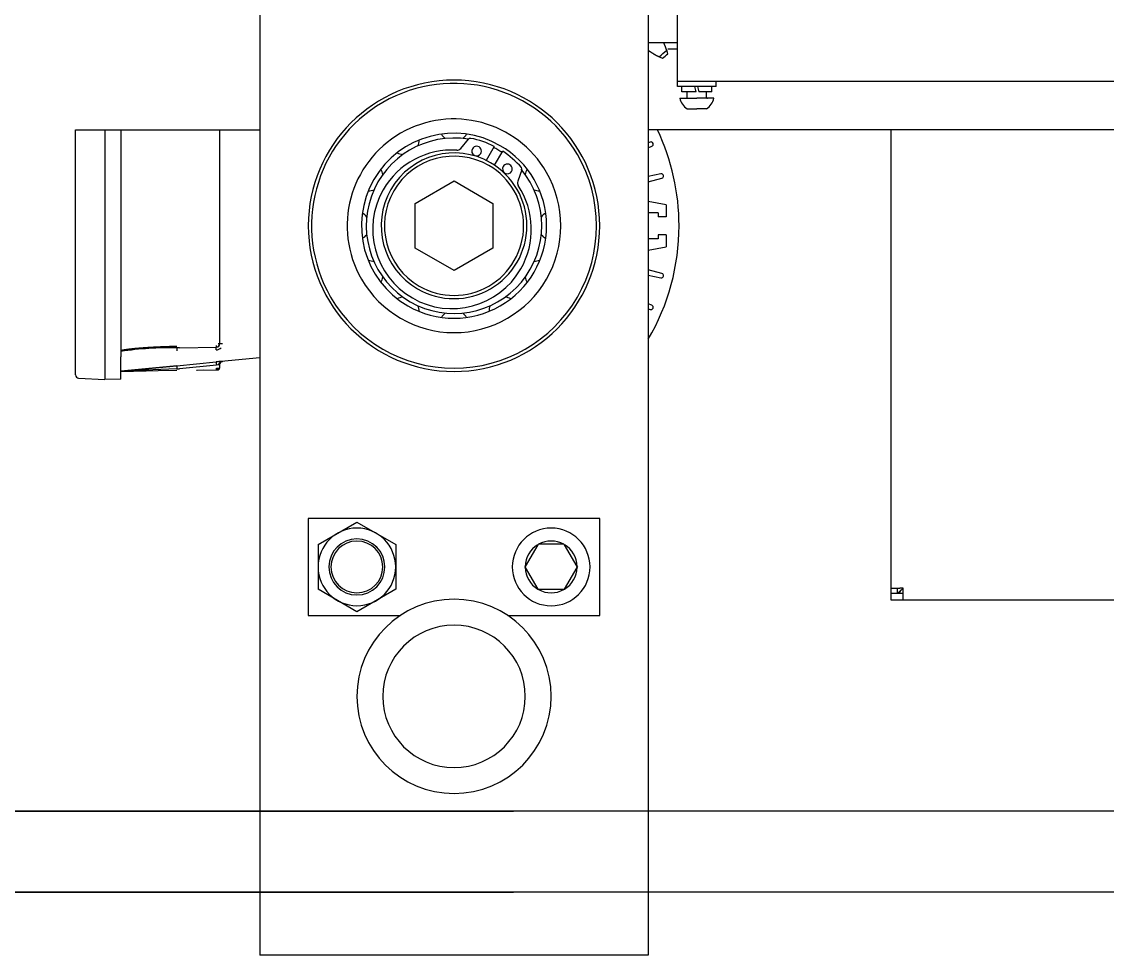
# Model space of a CAD drawing. Extents: x 220580 to 2027826, y -309201 to 71987.
# Drawn here: x 1054460 to 1054987, y -213021 to -212567 of the extents above; entities that cross this region are included whole.
import ezdxf

# ---------------------------------------------------------------- set-up
doc = ezdxf.new("R2010")
doc.units = 0
for name, color, linetype in [('A-LIN-V', 9, 'Continuous'), ('EWHS5T6M-1', 7, 'Continuous'), ('EWHS5T6M-3', 7, 'Continuous'), ('FHSGH10105-主梁-06', 7, 'Continuous')]:
    doc.layers.add(name, color=color, linetype=linetype)

# ---------------------------------------------------------------- blocks, each defined once
blk = doc.blocks.new('G$C20E3758E')
at = {"color": 3}
blk.add_line((541, 2978.13), (597.9, 2978.13), dxfattribs=at)
at = {"layer": 'EWHS5T6M-1', "color": 3, "linetype": 'Continuous'}
for p, q in [((541, 2908.03), (541, 2978.13)), ((541, 2908.03), (541, 2978.13)), ((550, 2978.13), (550, 2908.03)), ((555, 2978.13), (555, 2908.03)), ((585.5, 2978.13), (585.5, 2912.06)), ((597.9, 2978.13), (597.9, 2723.15)), ((717.88, 2978.13), (717.88, 2723.15)), ((792.88, 2836.62), (792.88, 2978.13)), ((792.88, 2832.88), (792.88, 2978.13)), ((718.47, 2974.38), (717.88, 2974.15)), ((717.88, 2972.59), (719.01, 2973.08)), ((721.77, 2964.58), (717.88, 2963.76)), ((645.89, 2955.45), (657.89, 2962.38)), ((657.89, 2962.38), (669.89, 2955.45)), ((717.88, 2962.09), (722.1, 2963.22)), ((645.89, 2941.6), (645.89, 2955.45)), ((669.89, 2955.45), (669.89, 2941.6)), ((723.43, 2955.05), (717.88, 2956.03)), ((723.43, 2955.05), (723.43, 2951.28)), ((720.93, 2952.55), (717.88, 2952.55)), ((720.93, 2952.55), (720.93, 2951.28)), ((723.43, 2951.28), (720.93, 2951.28)), ((720.93, 2944.5), (717.88, 2944.5)), ((723.43, 2945.78), (720.93, 2945.78)), ((720.93, 2945.78), (720.93, 2944.5)), ((723.43, 2945.78), (723.43, 2942)), ((657.89, 2934.67), (645.89, 2941.6)), ((669.89, 2941.6), (657.89, 2934.67)), ((717.88, 2941.02), (723.43, 2942)), ((722.1, 2933.83), (717.88, 2934.96)), ((717.88, 2933.3), (721.77, 2932.47)), ((719.01, 2923.97), (717.88, 2924.47)), ((717.88, 2922.9), (718.47, 2922.68)), ((717.88, 2913.46), (717.88, 2723.15)), ((573.06, 2910.86), (572.33, 2910.85)), ((573.06, 2910.86), (584.51, 2911.06)), ((585.5, 2912.06), (585.01, 2912.06)), ((541, 2902.45), (541, 2908.03)), ((541, 2902.45), (541, 2908.03)), ((550, 2908.03), (550, 2901.03)), ((555, 2901.12), (555, 2908.03)), ((597.9, 2907.76), (586.01, 2906.61)), ((597.9, 2907.76), (586.01, 2906.61)), ((555, 2903.63), (572.25, 2905.29)), ((572.25, 2905.29), (555, 2903.63)), ((555, 2903.63), (572.25, 2905.29)), ((572.25, 2905.29), (555, 2903.63)), ((572.33, 2904.33), (555, 2903.58)), ((572.32, 2903.85), (555, 2903.55)), ((555, 2903.55), (562.83, 2903.69)), ((555, 2901.12), (555, 2903.63)), ((572.25, 2905.28), (584.43, 2906.49)), ((572.25, 2905.28), (584.43, 2906.49)), ((572.33, 2904.33), (573.06, 2904.36)), ((584.51, 2905.51), (573.06, 2904.36)), ((578.4, 2903.96), (580.55, 2904)), ((578.47, 2903.96), (584.51, 2904.06)), ((578.56, 2903.96), (580.55, 2904)), ((584.51, 2904.06), (585.01, 2904.07)), ((585.01, 2904.07), (584.51, 2904.06)), ((585.01, 2904.07), (585.01, 2904.07)), ((585.5, 2905.66), (585.5, 2904.57)), ((586.01, 2906.61), (586.4, 2906.65)), ((586.01, 2906.61), (586.4, 2906.65)), ((586.4, 2906.65), (586.4, 2906.65)), ((586.4, 2906.65), (586.4, 2906.65)), ((541.95, 2901.45), (550, 2901.03)), ((541.95, 2901.45), (550, 2901.03)), ((541.95, 2901.45), (550, 2901.03)), ((541.95, 2901.45), (550, 2901.03)), ((555, 2901.12), (550, 2901.03)), ((555, 2901.12), (550, 2901.03)), ((555, 2901.12), (550, 2901.03)), ((555, 2901.12), (550, 2901.03)), ((550, 2901.03), (550, 2901.03)), ((550, 2901.03), (550, 2901.03)), ((555, 2901.12), (555, 2901.12)), ((555, 2901.12), (555, 2901.12)), ((792.88, 2836.62), (795.61, 2836.62)), ((792.88, 2834.88), (792.88, 2836.62)), ((794.88, 2834.88), (794.88, 2836.62)), ((796.61, 2836.62), (795.61, 2836.62)), ((795.61, 2835.62), (796.61, 2836.62)), ((795.62, 2835.62), (796.61, 2836.62)), ((796.61, 2835.62), (796.61, 2836.62)), ((794.88, 2834.88), (792.88, 2834.88)), ((792.88, 2832.88), (792.88, 2834.88)), ((796.61, 2834.88), (792.88, 2834.88)), ((796.61, 2832.88), (796.61, 2835.62)), ((796.61, 2832.88), (792.88, 2832.88)), ((870.87, 2832.88), (792.88, 2832.88)), ((870.87, 2832.88), (796.61, 2832.88))]:
    blk.add_line(p, q, dxfattribs=at)
for centre, radius, start, end in [((657.89, 2948.53), 69.49, 0, 25.2123), ((657.89, 2948.53), 69.49, 0, 25.2123), ((718.72, 2973.72), 0.7, 294, 111), ((721.91, 2963.9), 0.7, 285, 102), ((657.89, 2948.53), 69.49, 329.6902, 0), ((657.89, 2948.53), 69.49, 329.6902, 0), ((721.91, 2933.16), 0.7, 258, 75), ((718.72, 2923.33), 0.7, 249, 66), ((570.37, 2806.15), 104.71, 88.9316, 98.4327), ((584.39, 2912.45), 2.26, 270.8312, 315.6256), ((584.5, 2912.06), 1, 271, 360), ((577.48, 2911.31), 7.04, 357.9665, 2.0335), ((584.5, 2912.07), 1, 271.1283, 323.2776), ((584.5, 2912.06), 1, 323.406, 0), ((585.95, 1996.97), 915.09, 89.97169, 90.02829), ((584.9, 2905.8), 12.66, 182.2919, 186.6359), ((586.55, 2888.88), 17.74, 91.7594, 96.8764), ((586.55, 2888.88), 17.74, 91.7594, 96.8764), ((603.2, 2907.66), 18.81, 183.553, 186.5575), ((585.82, 2898.79), 6.84, 94.3758, 101.0144), ((577.35, 2904.31), 7.17, 358.0016, 1.9984), ((585, 2904.57), 0.499, 270.847, 0.153), ((585, 2904.57), 0.499, 270.8571, 0.1429), ((586.5, 2905.66), 1, 95.5066, 179.9933), ((586.5, 2905.66), 1, 95.5, 180), ((542, 2902.45), 1, 180, 267), ((542, 2902.45), 1, 180, 267), ((542, 2902.45), 1, 180, 267), ((542, 2902.45), 1, 180, 267), ((627.89, 2843.14), 8, 0, 180), ((627.89, 2843.14), 8, 180, 0), ((657.89, 2803.15), 30, 90, 270), ((657.89, 2803.15), 30, 270, 90), ((657.89, 2803.15), 22, 90, 270), ((657.89, 2803.15), 22, 270, 90)]:
    blk.add_arc(centre, radius, start, end, dxfattribs=at)
for points, degree, knots in [([(555, 2910.03), (555.25, 2910.09), (555.56, 2910.16), (557.03, 2910.45), (559.66, 2910.7), (562.29, 2910.95), (565.71, 2911.12), (568.88, 2911.28), (572.32, 2911.35)], 2, [0.1931582, 0.1931582, 0.1931582, 0.25, 0.25, 0.5, 0.5, 0.75, 0.75, 1, 1, 1]), ([(572.33, 2910.85), (572.3, 2910.84), (572.28, 2910.72), (572.25, 2910.36), (572.25, 2910.1), (572.25, 2909.85)], 3, [0, 0, 0, 0, 0.5, 0.5, 1, 1, 1, 1]), ([(584.43, 2910.19), (584.43, 2910.43), (584.44, 2910.65), (584.47, 2910.97), (584.49, 2911.06), (584.51, 2911.06)], 3, [0, 0, 0, 0, 0.5, 0.5, 1, 1, 1, 1]), ([(584.51, 2904.56), (584.77, 2904.57), (585.03, 2904.57), (585.39, 2904.57), (585.5, 2904.57), (585.5, 2904.57)], 3, [0, 0, 0, 0, 0.5, 0.5, 1, 1, 1, 1]), ([(585.3, 2905.62), (585.29, 2905.84), (585.35, 2906.1), (585.62, 2906.49), (585.83, 2906.6), (586.01, 2906.61)], 3, [0, 0, 0, 0, 0.497, 0.497, 1, 1, 1, 1]), ([(794.88, 2834.89), (794.88, 2835.01), (794.96, 2835.13), (795.23, 2835.37), (795.42, 2835.5), (795.61, 2835.62)], 3, [0, 0, 0, 0, 0.5, 0.5, 1, 1, 1, 1]), ([(795.62, 2835.62), (795.49, 2835.42), (795.37, 2835.23), (795.13, 2834.96), (795.01, 2834.88), (794.88, 2834.88)], 3, [0, 0, 0, 0, 0.5, 0.5, 1, 1, 1, 1])]:
    blk.add_open_spline(points, degree=degree, knots=knots, dxfattribs=at)
at = {"layer": 'EWHS5T6M-3', "color": 3, "linetype": 'Continuous'}
for p, q in [((597.9, 3033.12), (597.9, 2723.15)), ((597.9, 3033.12), (597.9, 2978.13)), ((717.88, 3019.72), (717.88, 3005.13)), ((726.88, 2993.13), (726.88, 3019.63)), ((717.88, 3005.13), (717.88, 2723.15)), ((717.88, 3005.13), (726.88, 3005.13)), ((721.24, 3000.74), (722.24, 3000.28)), ((723.88, 3001.7), (723.56, 3002.76)), ((1308.83, 2993.13), (726.88, 2993.13)), ((726.88, 2991.53), (726.88, 2993.13)), ((738.88, 2991.53), (726.88, 2991.53)), ((728.23, 2989.93), (728.23, 2991.53)), ((732.68, 2989.93), (732.25, 2991.53)), ((733.08, 2991.53), (733.51, 2989.93)), ((737.53, 2989.93), (737.53, 2991.53)), ((738.88, 2991.53), (738.88, 2993.13)), ((727.63, 2987.93), (732.88, 2987.93)), ((732.68, 2989.93), (728.23, 2989.93)), ((729.88, 2988.18), (729.88, 2989.93)), ((738.13, 2987.93), (732.88, 2987.93)), ((737.53, 2989.93), (733.51, 2989.93)), ((735.88, 2988.18), (735.88, 2989.93)), ((729.88, 2984.63), (732.88, 2984.63)), ((730.57, 2984.63), (730.57, 2984.63)), ((735.88, 2984.63), (732.88, 2984.63)), ((659.97, 2972.43), (662.38, 2975.3)), ((670.32, 2973.05), (667.82, 2968.72)), ((670.41, 2967.22), (672.92, 2971.56)), ((678.83, 2965.8), (677.55, 2962.28)), ((717.88, 2913.46), (717.88, 2723.15)), ((597.9, 2907.76), (597.9, 2723.15)), ((702.89, 2858.14), (612.89, 2858.14)), ((612.89, 2858.14), (612.89, 2828.14)), ((615.89, 2850.07), (627.89, 2857)), ((627.89, 2857), (639.89, 2850.07)), ((702.89, 2828.14), (702.89, 2858.14)), ((639.89, 2850.07), (639.89, 2836.22)), ((683.76, 2850), (679.89, 2843.29)), ((683.76, 2850), (683.85, 2850.14)), ((683.85, 2850.14), (684.01, 2850.14)), ((691.76, 2850.14), (684.01, 2850.14)), ((691.76, 2850.14), (691.93, 2850.14)), ((691.93, 2850.14), (692.01, 2850)), ((695.88, 2843.29), (692.01, 2850)), ((679.81, 2843.14), (679.89, 2843.29)), ((679.89, 2843), (679.81, 2843.14)), ((679.89, 2843), (683.76, 2836.29)), ((692.01, 2836.29), (695.88, 2843)), ((695.88, 2843.29), (695.97, 2843.14)), ((695.97, 2843.14), (695.88, 2843)), ((683.85, 2836.14), (683.76, 2836.29)), ((692.01, 2836.29), (691.93, 2836.14)), ((627.89, 2829.29), (615.89, 2836.22)), ((639.89, 2836.22), (627.89, 2829.29)), ((684.01, 2836.14), (683.85, 2836.14)), ((691.93, 2836.14), (691.76, 2836.14)), ((612.89, 2828.14), (641.31, 2828.14)), ((674.47, 2828.14), (702.89, 2828.14)), ((605.9, 2723.15), (597.9, 2723.15)), ((717.88, 2723.15), (597.9, 2723.15)), ((709.88, 2723.15), (605.9, 2723.15)), ((717.88, 2723.15), (709.88, 2723.15))]:
    blk.add_line(p, q, dxfattribs=at)
for centre, radius, start, end in [((677.89, 3053.12), 67.99, 309.6124, 312.2058), ((677.89, 3053.12), 68.99, 310.0045, 311.8137), ((657.89, 2948.53), 45, 0, 180), ((657.89, 2948.53), 44, 30, 210), ((732.88, 2989.09), 5.38, 192.4855, 236.0883), ((729.63, 2988.18), 0.25, 270, 0), ((736.13, 2988.18), 0.25, 180, 270), ((732.88, 2989.09), 5.38, 303.9117, 347.5145), ((657.89, 2948.53), 33, 30, 210), ((657.89, 2948.53), 28.58, 60, 240), ((657.89, 2948.53), 27.1, 80.5432, 240), ((642.6, 2975), 4.5, 336.6854, 0), ((657.89, 2979.1), 4.5, 210.094, 233.3146), ((657.89, 2979.1), 4.5, 306.6854, 329.906), ((662.91, 2974.85), 0.7, 79.1932, 140), ((657.89, 2948.53), 27.5, 63.1268, 79.1932), ((657.89, 2948.53), 44, 210, 30), ((657.89, 2948.53), 22.5, 60, 240), ((657.27, 2947.44), 24.5, 86.5646, 150), ((642.6, 2975), 4.5, 240.094, 263.3146), ((657.89, 2948.53), 28.58, 240, 60), ((658.82, 2973.4), 1.5, 266.5646, 320), ((664.86, 2971.6), 1.5, 150, 330), ((664.86, 2971.6), 1.5, 330, 150), ((657.89, 2948.53), 27.1, 60, 63.173), ((657.89, 2948.53), 27.1, 56.827, 60), ((657.89, 2948.53), 27.5, 40.8068, 56.8732), ((657.89, 2948.53), 21.5, 60, 240), ((657.89, 2948.53), 22.5, 240, 60), ((657.89, 2948.53), 21.5, 240, 60), ((674.38, 2966.1), 1.5, 330, 150), ((657.89, 2948.53), 33, 210, 30), ((631.41, 2963.81), 4.5, 6.6854, 29.906), ((657.89, 2948.53), 27.1, 240, 40.211), ((674.38, 2966.1), 1.5, 150, 330), ((678.17, 2966.04), 0.7, 340, 40.8068), ((684.37, 2963.81), 4.5, 150.094, 173.3146), ((678.96, 2961.77), 1.5, 160, 213.4354), ((657.27, 2947.44), 24.5, 330, 33.4354), ((631.41, 2963.81), 4.5, 270.094, 293.3146), ((657.27, 2947.44), 24.5, 150, 330), ((684.37, 2963.81), 4.5, 246.6854, 269.906), ((627.32, 2948.53), 4.5, 36.6854, 59.906), ((688.46, 2948.53), 4.5, 120.094, 143.3146), ((657.89, 2948.53), 45, 180, 360), ((627.32, 2948.53), 4.5, 300.094, 323.3146), ((688.46, 2948.53), 4.5, 216.6854, 239.906), ((631.41, 2933.24), 4.5, 66.6854, 89.906), ((684.37, 2933.24), 4.5, 90.094, 113.3146), ((631.41, 2933.24), 4.5, 330.094, 353.3146), ((684.37, 2933.24), 4.5, 186.6854, 209.906), ((642.6, 2922.05), 4.5, 96.6854, 119.906), ((642.6, 2922.05), 4.5, 0, 23.3146), ((673.18, 2922.05), 4.5, 156.6854, 179.906), ((673.18, 2922.05), 4.5, 60.094, 83.3146), ((657.89, 2917.96), 4.5, 126.6854, 149.906), ((657.89, 2917.96), 4.5, 30.094, 53.3146), ((627.89, 2843.14), 11.99, 90, 270), ((627.89, 2843.14), 11.99, 270, 90), ((687.89, 2843.14), 12, 0, 180), ((2770.81, 2843.14), 2154.92, 179.81581, 180.18419), ((627.89, 2843.14), 8.65, 90, 270), ((627.89, 2843.14), 8.65, 270, 90), ((687.89, 2843.14), 8, 121.045, 178.955), ((687.89, 2843.14), 8, 61.045, 118.955), ((687.89, 2843.14), 8, 1.045, 58.955), ((687.89, 2843.14), 12, 180, 0), ((687.89, 2843.14), 8, 181.045, 238.955), ((687.89, 2843.14), 8, 301.045, 358.955), ((687.89, -832.47), 3668.61, 89.93952, 90.06048), ((687.89, 2843.14), 8, 241.045, 298.955)]:
    blk.add_arc(centre, radius, start, end, dxfattribs=at)
blk.add_open_spline([(723.56, 3002.76), (723.15, 3004.04), (722.65, 3005.15)], degree=2, dxfattribs=at)
blk.add_open_spline([(717.88, 3002.74), (718.01, 3002.65), (718.17, 3002.53), (719.53, 3001.58), (721.24, 3000.74)], degree=2, knots=[0.7287121, 0.7287121, 0.7287121, 0.75, 0.75, 1, 1, 1], dxfattribs=at)
at = {"layer": 'FHSGH10105-主梁-06', "color": 3, "linetype": 'Continuous'}
for p, q in [((726.88, 3003.13), (723.94, 3003.13)), ((922.63, 2978.13), (717.88, 2978.13)), ((792.88, 2978.13), (720.76, 2978.13)), ((4195.59, 2767.7), (-1105.4, 2767.7)), ((4325.26, 2742.7), (-1105.4, 2742.7))]:
    blk.add_line(p, q, dxfattribs=at)
blk = doc.blocks.new('G$C20E3758E-M')
at = {"layer": 'FHSGH10105-主梁-06', "color": 3, "linetype": 'Continuous'}
for p, q in [((-4195.59, 2767.7), (1105.4, 2767.7)), ((-4325.26, 2742.7), (1105.4, 2742.7))]:
    blk.add_line(p, q, dxfattribs=at)

msp = doc.modelspace()

# ---------------------------------------------------------------- block references
at = {"layer": 'A-LIN-V', "xscale": 1.571585729816195, "yscale": 1.571585729816195, "zscale": 1.571585729816195}
for name, p in [('G$C20E3758E-M', (1052961.69, -217300.19)), ('G$C20E3758E', (1053636.16, -217300.19))]:
    msp.add_blockref(name, p, dxfattribs=at)

doc.saveas('drawing.dxf')
